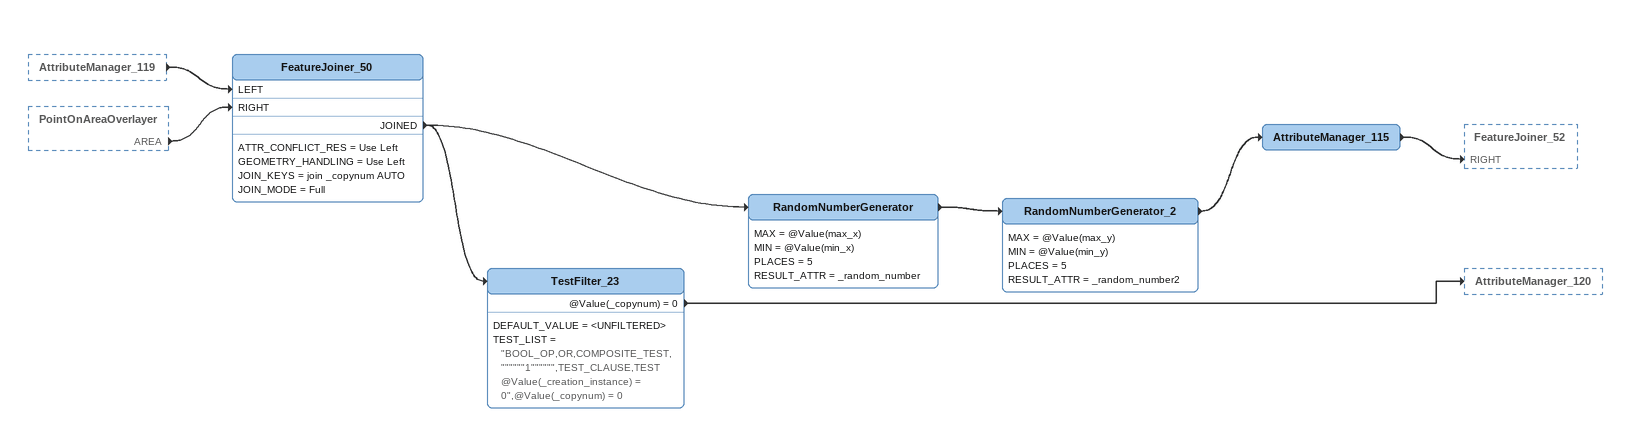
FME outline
AttributeManager_119 [outside]
    -> FeatureJoiner_50 [LEFT]
PointOnAreaOverlayer [outside]
    AREA -> FeatureJoiner_50 [RIGHT]
FeatureJoiner_50
    ATTR_CONFLICT_RES = Use Left
    GEOMETRY_HANDLING = Use Left
    JOIN_KEYS = join _copynum AUTO
    JOIN_MODE = Full
    JOINED -> RandomNumberGenerator
    JOINED -> TestFilter_23
RandomNumberGenerator
    MAX = @Value(max_x)
    MIN = @Value(min_x)
    PLACES = 5
    RESULT_ATTR = _random_number
    -> RandomNumberGenerator_2
RandomNumberGenerator_2
    MAX = @Value(max_y)
    MIN = @Value(min_y)
    PLACES = 5
    RESULT_ATTR = _random_number2
    -> AttributeManager_115
AttributeManager_115
    -> FeatureJoiner_52 [RIGHT]
TestFilter_23
    DEFAULT_VALUE = <UNFILTERED>
    TEST_LIST = "BOOL_OP,OR,COMPOSITE_TEST,""""""1"""""",TEST_CLAUSE,TEST @Value(_creation_instance) = 0",@Value(_copynum) = 0
    @Value(_copynum) = 0 -> AttributeManager_120
